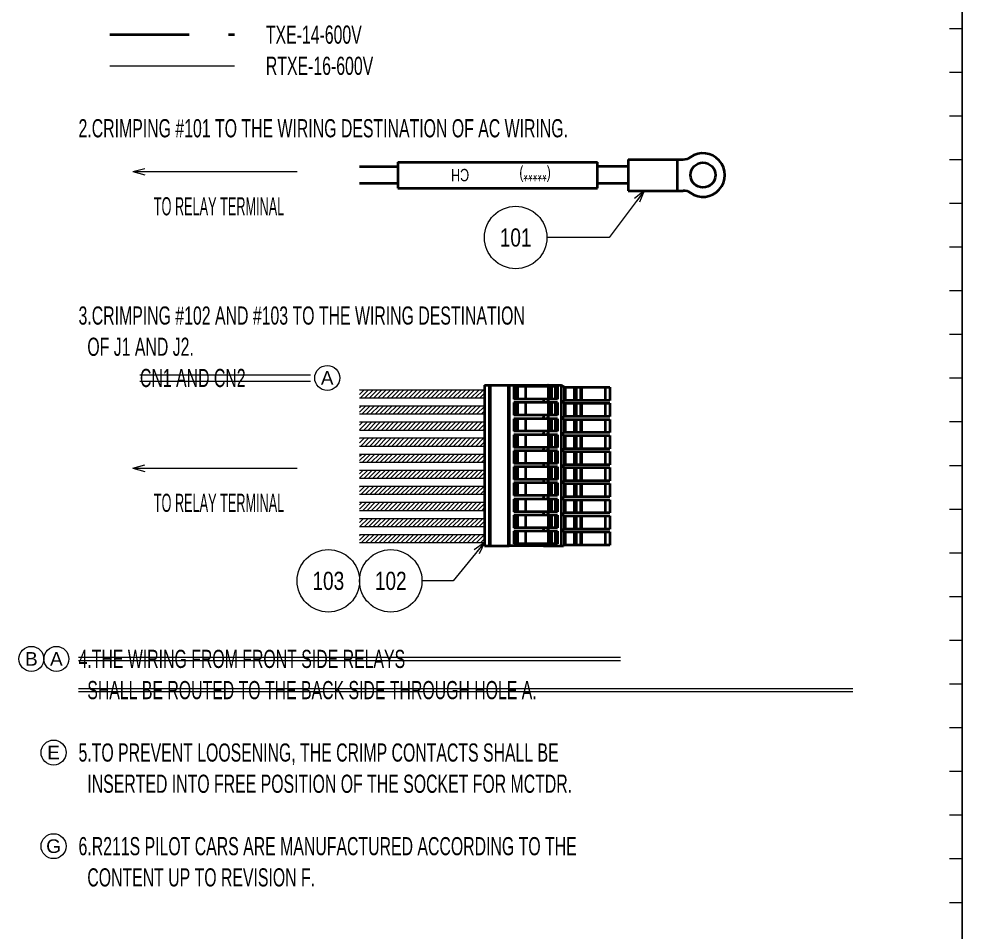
# Model space of a CAD drawing. Header units: millimetres. Extents: x 10 to 821, y 12 to 580.
# Drawn here: x 669.9 to 821, y 286.2 to 432.5 of the extents above; entities that cross this region are included whole.
import ezdxf
from ezdxf.enums import TextEntityAlignment as Align

# ---------------------------------------------------------------- set-up
doc = ezdxf.new("R2010")
doc.units = ezdxf.units.MM
doc.linetypes.add('DASHED', pattern=[19, 12.7, -6.3])
for name, color, linetype in [('GR1_05', 7, 'Continuous'), ('GR1_06', 7, 'Continuous'), ('GR1_15', 7, 'Continuous'), ('GR2_03', 7, 'Continuous'), ('図面枠B6M', 7, 'Continuous')]:
    doc.layers.add(name, color=color, linetype=linetype)
doc.styles.add('HG丸ｺﾞｼｯｸM-PRO', font='')
doc.styles.get('HG丸ｺﾞｼｯｸM-PRO').set_extended_font_data('HG丸ｺﾞｼｯｸM-PRO')
pattern_1 = [(45, (0, 0), (-0.3535534, 0.3535534), [])]

# ---------------------------------------------------------------- blocks, each defined once
blk = doc.blocks.new('BLKF023')
at = {"layer": '図面枠B6M', "color": 2, "linetype": 'Continuous', "lineweight": 25}
blk.add_line((821, 574), (821, 20), dxfattribs=at)
at = {"layer": '図面枠B6M', "color": 4, "linetype": 'Continuous', "lineweight": 13}
for p, q in [((819, 431), (821, 431)), ((819, 424), (821, 424)), ((819, 417), (821, 417)), ((819, 410), (821, 410)), ((819, 403), (821, 403)), ((819, 396), (821, 396)), ((819, 389), (821, 389)), ((819, 382), (821, 382)), ((819, 375), (821, 375)), ((819, 368), (821, 368)), ((819, 361), (821, 361)), ((819, 354), (821, 354)), ((819, 347), (821, 347)), ((819, 340), (821, 340)), ((819, 333), (821, 333)), ((819, 326), (821, 326)), ((819, 319), (821, 319)), ((819, 312), (821, 312)), ((819, 305), (821, 305)), ((819, 298), (821, 298)), ((819, 291), (821, 291))]:
    blk.add_line(p, q, dxfattribs=at)
blk = doc.blocks.new('FXTIP_ARROW_S')
at = {"color": 0, "linetype": 'Continuous', "lineweight": -2}
for q in [(-1, 0), (-0.966, 0.259), (-0.966, -0.259)]:
    blk.add_line((0, 0), q, dxfattribs=at)
blk = doc.blocks.new('BLKF234')
at = {"layer": 'GR2_03', "color": 3, "linetype": 'Continuous', "lineweight": 35}
for p, q in [((744.5, 373.87), (745.25, 373.87)), ((744.5, 373.87), (744.5, 348.13)), ((745.25, 373.87), (745.3, 373.87)), ((745.25, 373.87), (745.25, 348.13)), ((745.3, 373.87), (745.35, 373.87)), ((745.35, 373.87), (745.43, 373.87)), ((745.43, 373.87), (748.3, 373.87)), ((745.43, 373.87), (745.43, 348.13)), ((748.3, 373.87), (748.48, 373.87)), ((748.3, 373.87), (748.3, 348.13)), ((748.48, 373.87), (753.95, 373.87)), ((748.48, 373.87), (748.48, 348.13)), ((749.23, 373.62), (749.23, 371.6)), ((749.37, 373.62), (749.23, 373.62)), ((749.78, 373.62), (749.37, 373.62)), ((749.37, 373.62), (749.37, 371.6)), ((751.09, 373.62), (749.78, 373.62)), ((749.78, 373.62), (749.78, 371.6)), ((751.09, 373.62), (751.09, 371.6)), ((753.95, 373.62), (751.09, 373.62)), ((753.95, 373.87), (754.66, 373.87)), ((753.95, 373.62), (753.95, 373.87)), ((754.66, 373.62), (753.95, 373.62)), ((754.73, 373.87), (754.66, 373.87)), ((754.66, 373.62), (754.66, 373.87)), ((754.66, 373.62), (754.7, 373.62)), ((754.7, 373.62), (754.7, 371.6)), ((754.7, 373.62), (754.73, 373.62)), ((754.73, 373.87), (756.79, 373.87)), ((754.73, 373.62), (754.73, 373.87)), ((754.94, 373.62), (754.73, 373.62)), ((755.23, 373.62), (754.94, 373.62)), ((754.94, 373.62), (754.94, 371.6)), ((755.23, 373.62), (755.23, 371.6)), ((755.84, 373.62), (755.23, 373.62)), ((756.19, 373.62), (755.84, 373.62)), ((755.84, 373.62), (755.84, 371.6)), ((756.19, 373.62), (756.19, 371.6)), ((756.79, 373.87), (756.81, 373.87)), ((756.79, 373.87), (756.79, 348.13)), ((756.81, 373.87), (757.31, 373.52)), ((757.31, 373.52), (757.34, 373.52)), ((757.34, 371.4), (757.34, 373.52)), ((757.34, 373.52), (757.48, 373.52)), ((757.48, 373.52), (758.95, 373.52)), ((757.48, 371.4), (757.48, 373.52)), ((758.95, 373.52), (759.23, 373.52)), ((758.95, 371.4), (758.95, 373.52)), ((759.23, 373.52), (759.95, 373.52)), ((759.23, 371.4), (759.23, 373.52)), ((759.95, 373.52), (760.09, 373.52)), ((759.95, 371.4), (759.95, 373.52)), ((760.09, 371.4), (760.09, 373.52)), ((760.09, 373.52), (763.84, 373.52)), ((763.84, 373.52), (764.59, 373.52)), ((763.84, 373.52), (763.84, 371.4)), ((764.59, 373.52), (764.59, 371.4)), ((749.37, 371.6), (749.23, 371.6)), ((749.78, 371.6), (749.37, 371.6)), ((751.09, 371.6), (749.78, 371.6)), ((753.95, 371.6), (751.09, 371.6)), ((754.66, 371.6), (753.95, 371.6)), ((753.95, 371.6), (753.95, 371.3)), ((754.66, 371.6), (754.7, 371.6)), ((754.66, 371.6), (754.66, 371.3)), ((754.7, 371.6), (754.73, 371.6)), ((754.94, 371.6), (754.73, 371.6)), ((754.73, 371.6), (754.73, 371.3)), ((755.23, 371.6), (754.94, 371.6)), ((755.84, 371.6), (755.23, 371.6)), ((756.19, 371.6), (755.84, 371.6)), ((749.37, 371.05), (749.23, 371.05)), ((749.23, 371.05), (749.23, 369.02)), ((749.78, 371.05), (749.37, 371.05)), ((749.37, 371.05), (749.37, 369.02)), ((751.09, 371.05), (749.78, 371.05)), ((749.78, 371.05), (749.78, 369.02)), ((751.09, 371.05), (751.09, 369.02)), ((753.95, 371.05), (751.09, 371.05)), ((753.95, 371.05), (753.95, 371.3)), ((754.66, 371.05), (753.95, 371.05)), ((754.66, 371.05), (754.66, 371.3)), ((754.66, 371.3), (754.73, 371.3)), ((754.66, 371.05), (754.7, 371.05)), ((754.7, 371.05), (754.73, 371.05)), ((754.7, 371.05), (754.7, 369.02)), ((754.73, 371.05), (754.73, 371.3)), ((754.94, 371.05), (754.73, 371.05)), ((755.23, 371.05), (754.94, 371.05)), ((754.94, 371.05), (754.94, 369.02)), ((755.84, 371.05), (755.23, 371.05)), ((755.23, 371.05), (755.23, 369.02)), ((756.19, 371.05), (755.84, 371.05)), ((755.84, 371.05), (755.84, 369.02)), ((756.19, 371.05), (756.19, 369.02)), ((756.81, 371.3), (757.31, 370.95)), ((756.81, 371.3), (757.17, 371.3)), ((757.31, 371.4), (757.17, 371.3)), ((757.34, 371.4), (757.31, 371.4)), ((757.31, 370.95), (757.34, 370.95)), ((757.48, 371.4), (757.34, 371.4)), ((757.34, 368.82), (757.34, 370.95)), ((757.34, 370.95), (757.48, 370.95)), ((758.95, 371.4), (757.48, 371.4)), ((757.48, 368.82), (757.48, 370.95)), ((757.48, 370.95), (758.95, 370.95)), ((759.23, 371.4), (758.95, 371.4)), ((758.95, 368.82), (758.95, 370.95)), ((758.95, 370.95), (759.23, 370.95)), ((759.95, 371.4), (759.23, 371.4)), ((759.23, 368.82), (759.23, 370.95)), ((759.23, 370.95), (759.95, 370.95)), ((760.09, 371.4), (759.95, 371.4)), ((759.95, 368.82), (759.95, 370.95)), ((759.95, 370.95), (760.09, 370.95)), ((763.84, 371.4), (760.09, 371.4)), ((760.09, 370.95), (763.84, 370.95)), ((760.09, 368.82), (760.09, 370.95)), ((764.59, 371.4), (763.84, 371.4)), ((763.84, 370.95), (764.59, 370.95)), ((763.84, 370.95), (763.84, 368.82)), ((764.59, 370.95), (764.59, 368.82)), ((749.37, 369.02), (749.23, 369.02)), ((749.78, 369.02), (749.37, 369.02)), ((751.09, 369.02), (749.78, 369.02)), ((753.95, 369.02), (751.09, 369.02)), ((753.95, 369.02), (753.95, 368.72)), ((754.66, 369.02), (753.95, 369.02)), ((753.95, 368.47), (753.95, 368.72)), ((754.66, 369.02), (754.7, 369.02)), ((754.66, 369.02), (754.66, 368.72)), ((754.66, 368.72), (754.73, 368.72)), ((754.66, 368.47), (754.66, 368.72)), ((754.7, 369.02), (754.73, 369.02)), ((754.94, 369.02), (754.73, 369.02)), ((754.73, 369.02), (754.73, 368.72)), ((754.73, 368.47), (754.73, 368.72)), ((755.23, 369.02), (754.94, 369.02)), ((755.84, 369.02), (755.23, 369.02)), ((756.19, 369.02), (755.84, 369.02)), ((756.81, 368.72), (757.31, 368.37)), ((756.81, 368.72), (757.17, 368.72)), ((757.31, 368.82), (757.17, 368.72)), ((757.34, 368.82), (757.31, 368.82)), ((757.48, 368.82), (757.34, 368.82)), ((758.95, 368.82), (757.48, 368.82)), ((759.23, 368.82), (758.95, 368.82)), ((759.95, 368.82), (759.23, 368.82)), ((760.09, 368.82), (759.95, 368.82)), ((763.84, 368.82), (760.09, 368.82)), ((764.59, 368.82), (763.84, 368.82)), ((749.37, 368.47), (749.23, 368.47)), ((749.23, 368.47), (749.23, 366.45)), ((749.78, 368.47), (749.37, 368.47)), ((749.37, 368.47), (749.37, 366.45)), ((751.09, 368.47), (749.78, 368.47)), ((749.78, 368.47), (749.78, 366.45)), ((751.09, 368.47), (751.09, 366.45)), ((753.95, 368.47), (751.09, 368.47)), ((754.66, 368.47), (753.95, 368.47)), ((754.66, 368.47), (754.7, 368.47)), ((754.7, 368.47), (754.73, 368.47)), ((754.7, 368.47), (754.7, 366.45)), ((754.94, 368.47), (754.73, 368.47)), ((754.94, 368.47), (754.94, 366.45)), ((755.23, 368.47), (754.94, 368.47)), ((755.23, 368.47), (755.23, 366.45)), ((755.84, 368.47), (755.23, 368.47)), ((755.84, 368.47), (755.84, 366.45)), ((756.19, 368.47), (755.84, 368.47)), ((756.19, 368.47), (756.19, 366.45)), ((757.31, 368.37), (757.34, 368.37)), ((757.34, 366.25), (757.34, 368.37)), ((757.34, 368.37), (757.48, 368.37)), ((757.48, 366.25), (757.48, 368.37)), ((757.48, 368.37), (758.95, 368.37)), ((758.95, 366.25), (758.95, 368.37)), ((758.95, 368.37), (759.23, 368.37)), ((759.23, 366.25), (759.23, 368.37)), ((759.23, 368.37), (759.95, 368.37)), ((759.95, 366.25), (759.95, 368.37)), ((759.95, 368.37), (760.09, 368.37)), ((760.09, 368.37), (763.84, 368.37)), ((760.09, 366.25), (760.09, 368.37)), ((763.84, 368.37), (764.59, 368.37)), ((763.84, 368.37), (763.84, 366.25)), ((764.59, 368.37), (764.59, 366.25)), ((749.37, 366.45), (749.23, 366.45)), ((749.37, 365.9), (749.23, 365.9)), ((749.23, 365.9), (749.23, 363.87)), ((749.78, 366.45), (749.37, 366.45)), ((749.37, 365.9), (749.37, 363.87)), ((749.78, 365.9), (749.37, 365.9)), ((751.09, 366.45), (749.78, 366.45)), ((751.09, 365.9), (749.78, 365.9)), ((749.78, 365.9), (749.78, 363.87)), ((753.95, 366.45), (751.09, 366.45)), ((751.09, 365.9), (751.09, 363.87)), ((753.95, 365.9), (751.09, 365.9)), ((753.95, 366.45), (753.95, 366.15)), ((754.66, 366.45), (753.95, 366.45)), ((753.95, 365.9), (753.95, 366.15)), ((754.66, 365.9), (753.95, 365.9)), ((754.66, 366.45), (754.7, 366.45)), ((754.66, 366.45), (754.66, 366.15)), ((754.66, 365.9), (754.66, 366.15)), ((754.66, 366.15), (754.73, 366.15)), ((754.66, 365.9), (754.7, 365.9)), ((754.7, 366.45), (754.73, 366.45)), ((754.7, 365.9), (754.7, 363.87)), ((754.7, 365.9), (754.73, 365.9)), ((754.94, 366.45), (754.73, 366.45)), ((754.73, 366.45), (754.73, 366.15)), ((754.73, 365.9), (754.73, 366.15)), ((754.94, 365.9), (754.73, 365.9)), ((755.23, 366.45), (754.94, 366.45)), ((754.94, 365.9), (754.94, 363.87)), ((755.23, 365.9), (754.94, 365.9)), ((755.84, 366.45), (755.23, 366.45)), ((755.84, 365.9), (755.23, 365.9)), ((755.23, 365.9), (755.23, 363.87)), ((756.19, 366.45), (755.84, 366.45)), ((755.84, 365.9), (755.84, 363.87)), ((756.19, 365.9), (755.84, 365.9)), ((756.19, 365.9), (756.19, 363.87)), ((756.81, 366.15), (757.31, 365.8)), ((756.81, 366.15), (757.17, 366.15)), ((757.31, 366.25), (757.17, 366.15)), ((757.34, 366.25), (757.31, 366.25)), ((757.31, 365.8), (757.34, 365.8)), ((757.48, 366.25), (757.34, 366.25)), ((757.34, 363.67), (757.34, 365.8)), ((757.34, 365.8), (757.48, 365.8)), ((758.95, 366.25), (757.48, 366.25)), ((757.48, 363.67), (757.48, 365.8)), ((757.48, 365.8), (758.95, 365.8)), ((759.23, 366.25), (758.95, 366.25)), ((758.95, 363.67), (758.95, 365.8)), ((758.95, 365.8), (759.23, 365.8)), ((759.95, 366.25), (759.23, 366.25)), ((759.23, 363.67), (759.23, 365.8)), ((759.23, 365.8), (759.95, 365.8)), ((760.09, 366.25), (759.95, 366.25)), ((759.95, 363.67), (759.95, 365.8)), ((759.95, 365.8), (760.09, 365.8)), ((763.84, 366.25), (760.09, 366.25)), ((760.09, 363.67), (760.09, 365.8)), ((760.09, 365.8), (763.84, 365.8)), ((764.59, 366.25), (763.84, 366.25)), ((763.84, 365.8), (763.84, 363.67)), ((763.84, 365.8), (764.59, 365.8)), ((764.59, 365.8), (764.59, 363.67)), ((749.37, 363.87), (749.23, 363.87)), ((749.23, 363.33), (749.23, 361.3)), ((749.37, 363.33), (749.23, 363.33)), ((749.78, 363.87), (749.37, 363.87)), ((749.37, 363.33), (749.37, 361.3)), ((749.78, 363.33), (749.37, 363.33)), ((751.09, 363.87), (749.78, 363.87)), ((749.78, 363.33), (749.78, 361.3)), ((751.09, 363.33), (749.78, 363.33)), ((753.95, 363.87), (751.09, 363.87)), ((751.09, 363.33), (751.09, 361.3)), ((753.95, 363.33), (751.09, 363.33)), ((753.95, 363.87), (753.95, 363.57)), ((754.66, 363.87), (753.95, 363.87)), ((753.95, 363.33), (753.95, 363.57)), ((754.66, 363.33), (753.95, 363.33)), ((754.66, 363.87), (754.66, 363.57)), ((754.66, 363.87), (754.7, 363.87)), ((754.66, 363.33), (754.66, 363.57)), ((754.66, 363.57), (754.73, 363.57)), ((754.66, 363.33), (754.7, 363.33)), ((754.7, 363.87), (754.73, 363.87)), ((754.7, 363.33), (754.7, 361.3)), ((754.7, 363.33), (754.73, 363.33)), ((754.94, 363.87), (754.73, 363.87)), ((754.73, 363.87), (754.73, 363.57)), ((754.73, 363.33), (754.73, 363.57)), ((754.94, 363.33), (754.73, 363.33)), ((755.23, 363.87), (754.94, 363.87)), ((755.23, 363.33), (754.94, 363.33)), ((754.94, 363.33), (754.94, 361.3)), ((755.84, 363.87), (755.23, 363.87)), ((755.23, 363.33), (755.23, 361.3)), ((755.84, 363.33), (755.23, 363.33)), ((756.19, 363.87), (755.84, 363.87)), ((756.19, 363.33), (755.84, 363.33)), ((755.84, 363.33), (755.84, 361.3)), ((756.19, 363.33), (756.19, 361.3)), ((756.81, 363.57), (757.31, 363.23)), ((756.81, 363.57), (757.17, 363.57)), ((757.31, 363.67), (757.17, 363.57)), ((757.34, 363.67), (757.31, 363.67)), ((757.31, 363.23), (757.34, 363.23)), ((757.48, 363.67), (757.34, 363.67)), ((757.34, 363.23), (757.48, 363.23)), ((757.34, 361.1), (757.34, 363.23)), ((758.95, 363.67), (757.48, 363.67)), ((757.48, 363.23), (758.95, 363.23)), ((757.48, 361.1), (757.48, 363.23)), ((759.23, 363.67), (758.95, 363.67)), ((758.95, 361.1), (758.95, 363.23)), ((758.95, 363.23), (759.23, 363.23)), ((759.95, 363.67), (759.23, 363.67)), ((759.23, 363.23), (759.95, 363.23)), ((759.23, 361.1), (759.23, 363.23)), ((760.09, 363.67), (759.95, 363.67)), ((759.95, 363.23), (760.09, 363.23)), ((759.95, 361.1), (759.95, 363.23)), ((763.84, 363.67), (760.09, 363.67)), ((760.09, 363.23), (763.84, 363.23)), ((760.09, 361.1), (760.09, 363.23)), ((764.59, 363.67), (763.84, 363.67)), ((763.84, 363.23), (763.84, 361.1)), ((763.84, 363.23), (764.59, 363.23)), ((764.59, 363.23), (764.59, 361.1)), ((749.37, 361.3), (749.23, 361.3)), ((749.78, 361.3), (749.37, 361.3)), ((751.09, 361.3), (749.78, 361.3)), ((753.95, 361.3), (751.09, 361.3)), ((754.66, 361.3), (753.95, 361.3)), ((753.95, 361.3), (753.95, 361)), ((754.66, 361.3), (754.66, 361)), ((754.66, 361.3), (754.7, 361.3)), ((754.7, 361.3), (754.73, 361.3)), ((754.94, 361.3), (754.73, 361.3)), ((754.73, 361.3), (754.73, 361)), ((755.23, 361.3), (754.94, 361.3)), ((755.84, 361.3), (755.23, 361.3)), ((756.19, 361.3), (755.84, 361.3)), ((757.31, 361.1), (757.17, 361)), ((757.34, 361.1), (757.31, 361.1)), ((757.48, 361.1), (757.34, 361.1)), ((758.95, 361.1), (757.48, 361.1)), ((759.23, 361.1), (758.95, 361.1)), ((759.95, 361.1), (759.23, 361.1)), ((760.09, 361.1), (759.95, 361.1)), ((763.84, 361.1), (760.09, 361.1)), ((764.59, 361.1), (763.84, 361.1)), ((749.23, 360.75), (749.23, 358.73)), ((749.37, 360.75), (749.23, 360.75)), ((749.37, 360.75), (749.37, 358.73)), ((749.78, 360.75), (749.37, 360.75)), ((749.78, 360.75), (749.78, 358.73)), ((751.09, 360.75), (749.78, 360.75)), ((751.09, 360.75), (751.09, 358.73)), ((753.95, 360.75), (751.09, 360.75)), ((753.95, 360.75), (753.95, 361)), ((754.66, 360.75), (753.95, 360.75)), ((754.66, 360.75), (754.66, 361)), ((754.66, 361), (754.73, 361)), ((754.66, 360.75), (754.7, 360.75)), ((754.7, 360.75), (754.7, 358.73)), ((754.7, 360.75), (754.73, 360.75)), ((754.73, 360.75), (754.73, 361)), ((754.94, 360.75), (754.73, 360.75)), ((754.94, 360.75), (754.94, 358.73)), ((755.23, 360.75), (754.94, 360.75)), ((755.23, 360.75), (755.23, 358.73)), ((755.84, 360.75), (755.23, 360.75)), ((756.19, 360.75), (755.84, 360.75)), ((755.84, 360.75), (755.84, 358.73)), ((756.19, 360.75), (756.19, 358.73)), ((756.81, 361), (757.31, 360.65)), ((756.81, 361), (757.17, 361)), ((757.31, 360.65), (757.34, 360.65)), ((757.34, 360.65), (757.48, 360.65)), ((757.34, 358.53), (757.34, 360.65)), ((757.48, 360.65), (758.95, 360.65)), ((757.48, 358.53), (757.48, 360.65)), ((758.95, 360.65), (759.23, 360.65)), ((758.95, 358.53), (758.95, 360.65)), ((759.23, 360.65), (759.95, 360.65)), ((759.23, 358.53), (759.23, 360.65)), ((759.95, 358.53), (759.95, 360.65)), ((759.95, 360.65), (760.09, 360.65)), ((760.09, 360.65), (763.84, 360.65)), ((760.09, 358.53), (760.09, 360.65)), ((763.84, 360.65), (764.59, 360.65)), ((763.84, 360.65), (763.84, 358.53)), ((764.59, 360.65), (764.59, 358.53)), ((749.37, 358.73), (749.23, 358.73)), ((749.23, 358.18), (749.23, 356.15)), ((749.37, 358.18), (749.23, 358.18)), ((749.78, 358.73), (749.37, 358.73)), ((749.37, 358.18), (749.37, 356.15)), ((749.78, 358.18), (749.37, 358.18)), ((751.09, 358.73), (749.78, 358.73)), ((749.78, 358.18), (749.78, 356.15)), ((751.09, 358.18), (749.78, 358.18)), ((753.95, 358.73), (751.09, 358.73)), ((751.09, 358.18), (751.09, 356.15)), ((753.95, 358.18), (751.09, 358.18)), ((754.66, 358.73), (753.95, 358.73)), ((753.95, 358.73), (753.95, 358.43)), ((753.95, 358.18), (753.95, 358.43)), ((754.66, 358.18), (753.95, 358.18)), ((754.66, 358.73), (754.7, 358.73)), ((754.66, 358.73), (754.66, 358.43)), ((754.66, 358.18), (754.66, 358.43)), ((754.66, 358.43), (754.73, 358.43)), ((754.66, 358.18), (754.7, 358.18)), ((754.7, 358.73), (754.73, 358.73)), ((754.7, 358.18), (754.7, 356.15)), ((754.7, 358.18), (754.73, 358.18)), ((754.94, 358.73), (754.73, 358.73)), ((754.73, 358.73), (754.73, 358.43)), ((754.73, 358.18), (754.73, 358.43)), ((754.94, 358.18), (754.73, 358.18)), ((755.23, 358.73), (754.94, 358.73)), ((754.94, 358.18), (754.94, 356.15)), ((755.23, 358.18), (754.94, 358.18)), ((755.84, 358.73), (755.23, 358.73)), ((755.84, 358.18), (755.23, 358.18)), ((755.23, 358.18), (755.23, 356.15)), ((756.19, 358.73), (755.84, 358.73)), ((755.84, 358.18), (755.84, 356.15)), ((756.19, 358.18), (755.84, 358.18)), ((756.19, 358.18), (756.19, 356.15)), ((756.81, 358.43), (757.31, 358.08)), ((756.81, 358.43), (757.17, 358.43)), ((757.31, 358.53), (757.17, 358.43)), ((757.34, 358.53), (757.31, 358.53)), ((757.31, 358.08), (757.34, 358.08)), ((757.48, 358.53), (757.34, 358.53)), ((757.34, 355.95), (757.34, 358.08)), ((757.34, 358.08), (757.48, 358.08)), ((758.95, 358.53), (757.48, 358.53)), ((757.48, 358.08), (758.95, 358.08)), ((757.48, 355.95), (757.48, 358.08)), ((759.23, 358.53), (758.95, 358.53)), ((758.95, 355.95), (758.95, 358.08)), ((758.95, 358.08), (759.23, 358.08)), ((759.95, 358.53), (759.23, 358.53)), ((759.23, 358.08), (759.95, 358.08)), ((759.23, 355.95), (759.23, 358.08)), ((760.09, 358.53), (759.95, 358.53)), ((759.95, 358.08), (760.09, 358.08)), ((759.95, 355.95), (759.95, 358.08)), ((763.84, 358.53), (760.09, 358.53)), ((760.09, 358.08), (763.84, 358.08)), ((760.09, 355.95), (760.09, 358.08)), ((764.59, 358.53), (763.84, 358.53)), ((763.84, 358.08), (764.59, 358.08)), ((763.84, 358.08), (763.84, 355.95)), ((764.59, 358.08), (764.59, 355.95)), ((749.37, 356.15), (749.23, 356.15)), ((749.37, 355.6), (749.23, 355.6)), ((749.23, 355.6), (749.23, 353.58)), ((749.78, 356.15), (749.37, 356.15)), ((749.78, 355.6), (749.37, 355.6)), ((749.37, 355.6), (749.37, 353.58)), ((751.09, 356.15), (749.78, 356.15)), ((751.09, 355.6), (749.78, 355.6)), ((749.78, 355.6), (749.78, 353.58)), ((753.95, 356.15), (751.09, 356.15)), ((753.95, 355.6), (751.09, 355.6)), ((751.09, 355.6), (751.09, 353.58)), ((754.66, 356.15), (753.95, 356.15)), ((753.95, 356.15), (753.95, 355.85)), ((753.95, 355.6), (753.95, 355.85)), ((754.66, 355.6), (753.95, 355.6)), ((754.66, 356.15), (754.7, 356.15)), ((754.66, 356.15), (754.66, 355.85)), ((754.66, 355.85), (754.73, 355.85)), ((754.66, 355.6), (754.66, 355.85)), ((754.66, 355.6), (754.7, 355.6)), ((754.7, 356.15), (754.73, 356.15)), ((754.7, 355.6), (754.7, 353.58)), ((754.7, 355.6), (754.73, 355.6)), ((754.94, 356.15), (754.73, 356.15)), ((754.73, 356.15), (754.73, 355.85)), ((754.73, 355.6), (754.73, 355.85)), ((754.94, 355.6), (754.73, 355.6)), ((755.23, 356.15), (754.94, 356.15)), ((755.23, 355.6), (754.94, 355.6)), ((754.94, 355.6), (754.94, 353.58)), ((755.84, 356.15), (755.23, 356.15)), ((755.84, 355.6), (755.23, 355.6)), ((755.23, 355.6), (755.23, 353.58)), ((756.19, 356.15), (755.84, 356.15)), ((756.19, 355.6), (755.84, 355.6)), ((755.84, 355.6), (755.84, 353.58)), ((756.19, 355.6), (756.19, 353.58)), ((756.81, 355.85), (757.31, 355.5)), ((756.81, 355.85), (757.17, 355.85)), ((757.31, 355.95), (757.17, 355.85)), ((757.34, 355.95), (757.31, 355.95)), ((757.31, 355.5), (757.34, 355.5)), ((757.48, 355.95), (757.34, 355.95)), ((757.34, 353.38), (757.34, 355.5)), ((757.34, 355.5), (757.48, 355.5)), ((758.95, 355.95), (757.48, 355.95)), ((757.48, 353.38), (757.48, 355.5)), ((757.48, 355.5), (758.95, 355.5)), ((759.23, 355.95), (758.95, 355.95)), ((758.95, 353.38), (758.95, 355.5)), ((758.95, 355.5), (759.23, 355.5)), ((759.95, 355.95), (759.23, 355.95)), ((759.23, 353.38), (759.23, 355.5)), ((759.23, 355.5), (759.95, 355.5)), ((760.09, 355.95), (759.95, 355.95)), ((759.95, 355.5), (760.09, 355.5)), ((759.95, 353.38), (759.95, 355.5)), ((763.84, 355.95), (760.09, 355.95)), ((760.09, 355.5), (763.84, 355.5)), ((760.09, 353.38), (760.09, 355.5)), ((764.59, 355.95), (763.84, 355.95)), ((763.84, 355.5), (764.59, 355.5)), ((763.84, 355.5), (763.84, 353.38)), ((764.59, 355.5), (764.59, 353.38)), ((749.37, 353.58), (749.23, 353.58)), ((749.78, 353.58), (749.37, 353.58)), ((751.09, 353.58), (749.78, 353.58)), ((753.95, 353.58), (751.09, 353.58)), ((753.95, 353.58), (753.95, 353.28)), ((754.66, 353.58), (753.95, 353.58)), ((754.66, 353.58), (754.66, 353.28)), ((754.66, 353.58), (754.7, 353.58)), ((754.7, 353.58), (754.73, 353.58)), ((754.94, 353.58), (754.73, 353.58)), ((754.73, 353.58), (754.73, 353.28)), ((755.23, 353.58), (754.94, 353.58)), ((755.84, 353.58), (755.23, 353.58)), ((756.19, 353.58), (755.84, 353.58)), ((749.37, 353.03), (749.23, 353.03)), ((749.23, 353.03), (749.23, 351)), ((749.37, 353.03), (749.37, 351)), ((749.78, 353.03), (749.37, 353.03)), ((749.78, 353.03), (749.78, 351)), ((751.09, 353.03), (749.78, 353.03)), ((753.95, 353.03), (751.09, 353.03)), ((751.09, 353.03), (751.09, 351)), ((753.95, 353.03), (753.95, 353.28)), ((754.66, 353.03), (753.95, 353.03)), ((754.66, 353.28), (754.73, 353.28)), ((754.66, 353.03), (754.66, 353.28)), ((754.66, 353.03), (754.7, 353.03)), ((754.7, 353.03), (754.7, 351)), ((754.7, 353.03), (754.73, 353.03)), ((754.73, 353.03), (754.73, 353.28)), ((754.94, 353.03), (754.73, 353.03)), ((755.23, 353.03), (754.94, 353.03)), ((754.94, 353.03), (754.94, 351)), ((755.23, 353.03), (755.23, 351)), ((755.84, 353.03), (755.23, 353.03)), ((756.19, 353.03), (755.84, 353.03)), ((755.84, 353.03), (755.84, 351)), ((756.19, 353.03), (756.19, 351)), ((756.81, 353.28), (757.17, 353.28)), ((756.81, 353.28), (757.31, 352.93)), ((757.31, 353.38), (757.17, 353.28)), ((757.34, 353.38), (757.31, 353.38)), ((757.31, 352.93), (757.34, 352.93)), ((757.48, 353.38), (757.34, 353.38)), ((757.34, 350.8), (757.34, 352.93)), ((757.34, 352.93), (757.48, 352.93)), ((758.95, 353.38), (757.48, 353.38)), ((757.48, 350.8), (757.48, 352.93)), ((757.48, 352.93), (758.95, 352.93)), ((759.23, 353.38), (758.95, 353.38)), ((758.95, 352.93), (759.23, 352.93)), ((758.95, 350.8), (758.95, 352.93)), ((759.95, 353.38), (759.23, 353.38)), ((759.23, 350.8), (759.23, 352.93)), ((759.23, 352.93), (759.95, 352.93)), ((760.09, 353.38), (759.95, 353.38)), ((759.95, 352.93), (760.09, 352.93)), ((759.95, 350.8), (759.95, 352.93)), ((763.84, 353.38), (760.09, 353.38)), ((760.09, 352.93), (763.84, 352.93)), ((760.09, 350.8), (760.09, 352.93)), ((764.59, 353.38), (763.84, 353.38)), ((763.84, 352.93), (763.84, 350.8)), ((763.84, 352.93), (764.59, 352.93)), ((764.59, 352.93), (764.59, 350.8)), ((749.37, 351), (749.23, 351)), ((749.37, 350.45), (749.23, 350.45)), ((749.23, 350.45), (749.23, 348.43)), ((749.78, 351), (749.37, 351)), ((749.78, 350.45), (749.37, 350.45)), ((749.37, 350.45), (749.37, 348.43)), ((751.09, 351), (749.78, 351)), ((751.09, 350.45), (749.78, 350.45)), ((749.78, 350.45), (749.78, 348.43)), ((753.95, 351), (751.09, 351)), ((753.95, 350.45), (751.09, 350.45)), ((751.09, 350.45), (751.09, 348.43)), ((753.95, 351), (753.95, 350.7)), ((754.66, 351), (753.95, 351)), ((753.95, 350.45), (753.95, 350.7)), ((754.66, 350.45), (753.95, 350.45)), ((754.66, 351), (754.7, 351)), ((754.66, 351), (754.66, 350.7)), ((754.66, 350.45), (754.66, 350.7)), ((754.66, 350.7), (754.73, 350.7)), ((754.66, 350.45), (754.7, 350.45)), ((754.7, 351), (754.73, 351)), ((754.7, 350.45), (754.7, 348.43)), ((754.7, 350.45), (754.73, 350.45)), ((754.94, 351), (754.73, 351)), ((754.73, 351), (754.73, 350.7)), ((754.73, 350.45), (754.73, 350.7)), ((754.94, 350.45), (754.73, 350.45)), ((755.23, 351), (754.94, 351)), ((755.23, 350.45), (754.94, 350.45)), ((754.94, 350.45), (754.94, 348.43)), ((755.84, 351), (755.23, 351)), ((755.84, 350.45), (755.23, 350.45)), ((755.23, 350.45), (755.23, 348.43)), ((756.19, 351), (755.84, 351)), ((756.19, 350.45), (755.84, 350.45)), ((755.84, 350.45), (755.84, 348.43)), ((756.19, 350.45), (756.19, 348.43)), ((756.81, 350.7), (757.17, 350.7)), ((756.81, 350.7), (757.31, 350.35)), ((757.31, 350.8), (757.17, 350.7)), ((757.34, 350.8), (757.31, 350.8)), ((757.48, 350.8), (757.34, 350.8)), ((758.95, 350.8), (757.48, 350.8)), ((759.23, 350.8), (758.95, 350.8)), ((759.95, 350.8), (759.23, 350.8)), ((760.09, 350.8), (759.95, 350.8)), ((763.84, 350.8), (760.09, 350.8)), ((764.59, 350.8), (763.84, 350.8)), ((757.31, 350.35), (757.34, 350.35)), ((757.34, 350.35), (757.48, 350.35)), ((757.34, 348.23), (757.34, 350.35)), ((757.48, 350.35), (758.95, 350.35)), ((757.48, 348.23), (757.48, 350.35)), ((758.95, 350.35), (759.23, 350.35)), ((758.95, 348.23), (758.95, 350.35)), ((759.23, 350.35), (759.95, 350.35)), ((759.23, 348.23), (759.23, 350.35)), ((759.95, 350.35), (760.09, 350.35)), ((759.95, 348.23), (759.95, 350.35)), ((760.09, 350.35), (763.84, 350.35)), ((760.09, 348.23), (760.09, 350.35)), ((763.84, 350.35), (764.59, 350.35)), ((763.84, 350.35), (763.84, 348.23)), ((764.59, 350.35), (764.59, 348.23)), ((744.5, 348.13), (745.25, 348.13)), ((745.25, 348.13), (745.43, 348.13)), ((745.43, 348.13), (748.3, 348.13)), ((748.3, 348.13), (748.48, 348.13)), ((753.95, 348.13), (748.48, 348.13)), ((749.37, 348.43), (749.23, 348.43)), ((749.78, 348.43), (749.37, 348.43)), ((751.09, 348.43), (749.78, 348.43)), ((753.95, 348.43), (751.09, 348.43)), ((753.95, 348.43), (753.95, 348.13)), ((754.66, 348.43), (753.95, 348.43)), ((753.95, 348.13), (754.66, 348.13)), ((754.66, 348.43), (754.66, 348.13)), ((754.66, 348.43), (754.7, 348.43)), ((754.73, 348.13), (754.66, 348.13)), ((754.7, 348.43), (754.73, 348.43)), ((754.94, 348.43), (754.73, 348.43)), ((754.73, 348.43), (754.73, 348.13)), ((754.73, 348.13), (756.79, 348.13)), ((755.23, 348.43), (754.94, 348.43)), ((755.84, 348.43), (755.23, 348.43)), ((756.19, 348.43), (755.84, 348.43)), ((756.79, 348.13), (757.17, 348.13)), ((757.31, 348.23), (757.17, 348.13)), ((757.34, 348.23), (757.31, 348.23)), ((757.48, 348.23), (757.34, 348.23)), ((758.95, 348.23), (757.48, 348.23)), ((759.23, 348.23), (758.95, 348.23)), ((759.95, 348.23), (759.23, 348.23)), ((760.09, 348.23), (759.95, 348.23)), ((763.84, 348.23), (760.09, 348.23)), ((764.59, 348.23), (763.84, 348.23))]:
    blk.add_line(p, q, dxfattribs=at)
blk = doc.blocks.new('BLKF235')
at = {"layer": 'GR2_03', "linetype": 'Continuous', "lineweight": 13}
h = blk.add_hatch(dxfattribs=at)
h.set_pattern_fill('_USER', color=4, scale=0.5, angle=45, style=0, pattern_type=0)
h.set_pattern_definition(pattern_1)
h.paths.add_polyline_path([(744.5, 373.11), (724.5, 373.11), (724.5, 371.81), (744.5, 371.81)], flags=0)
at = {"layer": 'GR2_03', "color": 4, "linetype": 'Continuous', "lineweight": 13}
for p, q in [((724.5, 373.11), (744.5, 373.11)), ((724.5, 371.81), (744.5, 371.81))]:
    blk.add_line(p, q, dxfattribs=at)
blk = doc.blocks.new('BLKF236')
at = {"layer": 'GR2_03', "linetype": 'Continuous', "lineweight": 13}
h = blk.add_hatch(dxfattribs=at)
h.set_pattern_fill('_USER', color=4, scale=0.5, angle=45, style=0, pattern_type=0)
h.set_pattern_definition(pattern_1)
h.paths.add_polyline_path([(744.5, 370.54), (724.5, 370.54), (724.5, 369.24), (744.5, 369.24)], flags=0)
at = {"layer": 'GR2_03', "color": 4, "linetype": 'Continuous', "lineweight": 13}
for p, q in [((724.5, 370.54), (744.5, 370.54)), ((724.5, 369.24), (744.5, 369.24))]:
    blk.add_line(p, q, dxfattribs=at)
blk = doc.blocks.new('BLKF237')
at = {"layer": 'GR2_03', "linetype": 'Continuous', "lineweight": 13}
h = blk.add_hatch(dxfattribs=at)
h.set_pattern_fill('_USER', color=4, scale=0.5, angle=45, style=0, pattern_type=0)
h.set_pattern_definition(pattern_1)
h.paths.add_polyline_path([(744.5, 367.96), (724.5, 367.96), (724.5, 366.66), (744.5, 366.66)], flags=0)
at = {"layer": 'GR2_03', "color": 4, "linetype": 'Continuous', "lineweight": 13}
for p, q in [((724.5, 367.96), (744.5, 367.96)), ((724.5, 366.66), (744.5, 366.66))]:
    blk.add_line(p, q, dxfattribs=at)
blk = doc.blocks.new('BLKF238')
at = {"layer": 'GR2_03', "linetype": 'Continuous', "lineweight": 13}
h = blk.add_hatch(dxfattribs=at)
h.set_pattern_fill('_USER', color=4, scale=0.5, angle=45, style=0, pattern_type=0)
h.set_pattern_definition(pattern_1)
h.paths.add_polyline_path([(744.5, 365.39), (724.5, 365.39), (724.5, 364.09), (744.5, 364.09)], flags=0)
at = {"layer": 'GR2_03', "color": 4, "linetype": 'Continuous', "lineweight": 13}
for p, q in [((724.5, 365.39), (744.5, 365.39)), ((724.5, 364.09), (744.5, 364.09))]:
    blk.add_line(p, q, dxfattribs=at)
blk = doc.blocks.new('BLKF239')
at = {"layer": 'GR2_03', "linetype": 'Continuous', "lineweight": 13}
h = blk.add_hatch(dxfattribs=at)
h.set_pattern_fill('_USER', color=4, scale=0.5, angle=45, style=0, pattern_type=0)
h.set_pattern_definition(pattern_1)
h.paths.add_polyline_path([(744.5, 362.8125), (724.5, 362.8125), (724.5, 361.5125), (744.5, 361.5125)], flags=0)
at = {"layer": 'GR2_03', "color": 4, "linetype": 'Continuous', "lineweight": 13}
for p, q in [((724.5, 362.8125), (744.5, 362.8125)), ((724.5, 361.5125), (744.5, 361.5125))]:
    blk.add_line(p, q, dxfattribs=at)
blk = doc.blocks.new('BLKF240')
at = {"layer": 'GR2_03', "linetype": 'Continuous', "lineweight": 13}
h = blk.add_hatch(dxfattribs=at)
h.set_pattern_fill('_USER', color=4, scale=0.5, angle=45, style=0, pattern_type=0)
h.set_pattern_definition(pattern_1)
h.paths.add_polyline_path([(744.5, 360.24), (724.5, 360.24), (724.5, 358.94), (744.5, 358.94)], flags=0)
at = {"layer": 'GR2_03', "color": 4, "linetype": 'Continuous', "lineweight": 13}
for p, q in [((724.5, 360.24), (744.5, 360.24)), ((724.5, 358.94), (744.5, 358.94))]:
    blk.add_line(p, q, dxfattribs=at)
blk = doc.blocks.new('BLKF241')
at = {"layer": 'GR2_03', "linetype": 'Continuous', "lineweight": 13}
h = blk.add_hatch(dxfattribs=at)
h.set_pattern_fill('_USER', color=4, scale=0.5, angle=45, style=0, pattern_type=0)
h.set_pattern_definition(pattern_1)
h.paths.add_polyline_path([(744.5, 357.66), (724.5, 357.66), (724.5, 356.36), (744.5, 356.36)], flags=0)
at = {"layer": 'GR2_03', "color": 4, "linetype": 'Continuous', "lineweight": 13}
for p, q in [((724.5, 357.66), (744.5, 357.66)), ((724.5, 356.36), (744.5, 356.36))]:
    blk.add_line(p, q, dxfattribs=at)
blk = doc.blocks.new('BLKF242')
at = {"layer": 'GR2_03', "linetype": 'Continuous', "lineweight": 13}
h = blk.add_hatch(dxfattribs=at)
h.set_pattern_fill('_USER', color=4, scale=0.5, angle=45, style=0, pattern_type=0)
h.set_pattern_definition(pattern_1)
h.paths.add_polyline_path([(744.5, 355.09), (724.5, 355.09), (724.5, 353.79), (744.5, 353.79)], flags=0)
at = {"layer": 'GR2_03', "color": 4, "linetype": 'Continuous', "lineweight": 13}
for p, q in [((724.5, 355.09), (744.5, 355.09)), ((724.5, 353.79), (744.5, 353.79))]:
    blk.add_line(p, q, dxfattribs=at)
blk = doc.blocks.new('BLKF243')
at = {"layer": 'GR2_03', "linetype": 'Continuous', "lineweight": 13}
h = blk.add_hatch(dxfattribs=at)
h.set_pattern_fill('_USER', color=4, scale=0.5, angle=45, style=0, pattern_type=0)
h.set_pattern_definition(pattern_1)
h.paths.add_polyline_path([(744.5, 352.51), (724.5, 352.51), (724.5, 351.21), (744.5, 351.21)], flags=0)
at = {"layer": 'GR2_03', "color": 4, "linetype": 'Continuous', "lineweight": 13}
for p, q in [((724.5, 352.51), (744.5, 352.51)), ((724.5, 351.21), (744.5, 351.21))]:
    blk.add_line(p, q, dxfattribs=at)
blk = doc.blocks.new('BLKF244')
at = {"layer": 'GR2_03', "linetype": 'Continuous', "lineweight": 13}
h = blk.add_hatch(dxfattribs=at)
h.set_pattern_fill('_USER', color=4, scale=0.5, angle=45, style=0, pattern_type=0)
h.set_pattern_definition(pattern_1)
h.paths.add_polyline_path([(744.5, 349.94), (724.5, 349.94), (724.5, 348.64), (744.5, 348.64)], flags=0)
at = {"layer": 'GR2_03', "color": 4, "linetype": 'Continuous', "lineweight": 13}
for p, q in [((724.5, 349.94), (744.5, 349.94)), ((724.5, 348.64), (744.5, 348.64))]:
    blk.add_line(p, q, dxfattribs=at)
blk = doc.blocks.new('BLKF246')
at = {"layer": 'GR1_06', "color": 4, "linetype": 'Continuous', "lineweight": 13}
blk.add_circle((675.95, 330), 2, dxfattribs=at)
at = {"layer": 'GR1_06', "color": 4, "linetype": 'Continuous', "lineweight": 13, "style": 'HG丸ｺﾞｼｯｸM-PRO', "width": 1.042301}
blk.add_text('A', height=2.18, dxfattribs=at).set_placement((675.95, 330), align=Align.MIDDLE_CENTER)
blk = doc.blocks.new('BLKF248')
at = {"layer": 'GR1_06', "color": 4, "linetype": 'Continuous', "lineweight": 13}
blk.add_circle((719.32, 375), 2, dxfattribs=at)
at = {"layer": 'GR1_06', "color": 4, "linetype": 'Continuous', "lineweight": 13, "style": 'HG丸ｺﾞｼｯｸM-PRO', "width": 1.042301}
blk.add_text('A', height=2.18, dxfattribs=at).set_placement((719.32, 375), align=Align.MIDDLE_CENTER)
blk = doc.blocks.new('BLKF249')
at = {"layer": 'GR1_06', "color": 4, "linetype": 'Continuous', "lineweight": 13}
blk.add_circle((671.95, 330), 2, dxfattribs=at)
at = {"layer": 'GR1_06', "color": 4, "linetype": 'Continuous', "lineweight": 13, "style": 'HG丸ｺﾞｼｯｸM-PRO', "width": 1.04272}
blk.add_text('B', height=2.18, dxfattribs=at).set_placement((671.95, 330), align=Align.MIDDLE_CENTER)
blk = doc.blocks.new('BLKF262')
at = {"layer": 'GR1_06', "color": 4, "linetype": 'Continuous', "lineweight": 13}
blk.add_circle((675.5, 315), 2, dxfattribs=at)
at = {"layer": 'GR1_06', "color": 4, "linetype": 'Continuous', "lineweight": 13, "style": 'HG丸ｺﾞｼｯｸM-PRO', "width": 1.04259}
blk.add_text('E', height=2.18, dxfattribs=at).set_placement((675.5, 315), align=Align.MIDDLE_CENTER)
blk = doc.blocks.new('BLKF319')
at = {"layer": 'GR1_05', "color": 4, "linetype": 'Continuous', "lineweight": 13}
blk.add_circle((675.5, 300), 2, dxfattribs=at)
at = {"layer": 'GR1_05', "color": 4, "linetype": 'Continuous', "lineweight": 13, "style": 'HG丸ｺﾞｼｯｸM-PRO', "width": 1.042883}
blk.add_text('G', height=2.18, dxfattribs=at).set_placement((675.5, 300), align=Align.MIDDLE_CENTER)

msp = doc.modelspace()

# ---------------------------------------------------------------- linework, layer by layer
at = {"layer": 'GR1_06', "color": 4, "linetype": 'Continuous', "lineweight": 13}
for p, q in [((689.34, 375.5), (716.63, 375.5)), ((689.34, 374.5), (716.63, 374.5)), ((679.5, 330.25), (766.3, 330.25)), ((679.5, 329.75), (766.3, 329.75)), ((679.5, 325.25), (803.5, 325.25)), ((679.5, 324.75), (803.5, 324.75))]:
    msp.add_line(p, q, dxfattribs=at)
at = {"layer": 'GR1_15', "color": 4, "linetype": 'Continuous', "lineweight": 13}
for p, q in [((770.08, 405), (764.5, 397.5)), ((764.5, 397.5), (754.5, 397.5)), ((744.5, 348.64), (739.5, 342.5)), ((739.5, 342.5), (734.5, 342.5))]:
    msp.add_line(p, q, dxfattribs=at)
for centre in [(749.5, 397.5), (719.5, 342.5), (729.5, 342.5)]:
    msp.add_circle(centre, 5, dxfattribs=at)
at = {"layer": 'GR2_03', "color": 3, "linetype": 'DASHED', "lineweight": 35}
msp.add_line((684.5, 430), (704.5, 430), dxfattribs=at)
at = {"layer": 'GR2_03', "color": 4, "linetype": 'Continuous', "lineweight": 13}
for p, q in [((684.5, 425), (704.5, 425)), ((688.2, 408.06), (714.5, 408.06)), ((688.2, 360.56), (714.5, 360.56))]:
    msp.add_line(p, q, dxfattribs=at)
at = {"layer": 'GR2_03', "color": 3, "linetype": 'Continuous', "lineweight": 35}
for p, q in [((730.61, 409.58), (762.61, 409.58)), ((730.61, 409.58), (730.61, 405.42)), ((762.61, 405.42), (762.61, 409.58)), ((767.5, 410), (767.5, 405)), ((767.5, 410), (776.34, 410)), ((775.34, 410), (775.34, 405)), ((724.5, 408.87), (730.61, 408.87)), ((767.5, 408.87), (762.61, 408.87)), ((730.61, 406.13), (724.5, 406.13)), ((730.61, 405.42), (762.61, 405.42)), ((767.5, 406.13), (762.61, 406.13)), ((767.5, 405), (776.34, 405))]:
    msp.add_line(p, q, dxfattribs=at)
msp.add_circle((779.5, 407.5), 2, dxfattribs=at)
for centre, radius, start, end in [((779.5, 407.5), 3.5, 234.9032, 125.0968), ((776.34, 412), 2, 270, 305.0968), ((776.34, 403), 2, 54.9032, 90)]:
    msp.add_arc(centre, radius, start, end, dxfattribs=at)

# ---------------------------------------------------------------- block references
at = {"layer": 'GR1_05', "color": 4, "linetype": 'Continuous', "lineweight": 13}
msp.add_blockref('BLKF319', (0, 0), dxfattribs=at)
at = {"layer": 'GR1_06', "color": 4, "linetype": 'Continuous', "lineweight": 13}
for name in ['BLKF248', 'BLKF249', 'BLKF246', 'BLKF262']:
    msp.add_blockref(name, (0, 0), dxfattribs=at)
at = {"layer": 'GR1_15', "color": 4, "linetype": 'Continuous', "lineweight": 13, "xscale": 2, "yscale": 2}
for p, rotation in [((770.08, 405), 53.33713227340927), ((744.5, 348.64), 50.83153733292919)]:
    msp.add_blockref('FXTIP_ARROW_S', p, dxfattribs=dict(at, rotation=rotation))
at = {"layer": 'GR2_03', "color": 4, "linetype": 'Continuous', "lineweight": 13, "xscale": 2, "yscale": 2, "rotation": 180}
for p in [(688.2, 408.06), (688.2, 360.56)]:
    msp.add_blockref('FXTIP_ARROW_S', p, dxfattribs=at)
at = {"layer": 'GR2_03', "color": 4, "linetype": 'Continuous', "lineweight": 13}
for name in ['BLKF235', 'BLKF236', 'BLKF237', 'BLKF238', 'BLKF239', 'BLKF240', 'BLKF241', 'BLKF242', 'BLKF243', 'BLKF244']:
    msp.add_blockref(name, (0, 0), dxfattribs=at)
at = {"layer": 'GR2_03', "color": 3, "linetype": 'Continuous', "lineweight": 35}
msp.add_blockref('BLKF234', (0, 0), dxfattribs=at)
at = {"layer": '図面枠B6M', "color": 4, "linetype": 'Continuous', "lineweight": 13}
msp.add_blockref('BLKF023', (0, 0), dxfattribs=at)

# ---------------------------------------------------------------- texts
at = {"layer": 'GR1_06', "color": 3, "linetype": 'Continuous', "lineweight": 35, "style": 'HG丸ｺﾞｼｯｸM-PRO'}
for s, width, p in [('CN1 AND CN2', 0.651995, (689.34, 375)), ('4.THE WIRING FROM FRONT SIDE RELAYS', 0.652303, (679.5, 330)), ('  SHALL BE ROUTED TO THE BACK SIDE THROUGH HOLE A.', 0.651469, (679.5, 325))]:
    msp.add_text(s, height=2.9091, dxfattribs=dict(at, width=width)).set_placement(p, align=Align.MIDDLE_LEFT)
at = {"layer": 'GR1_15', "color": 3, "linetype": 'Continuous', "lineweight": 35, "style": 'HG丸ｺﾞｼｯｸM-PRO', "width": 0.784542}
for s, p in [('101', (749.5, 397.5)), ('103', (719.5, 342.5)), ('102', (729.5, 342.5))]:
    msp.add_text(s, height=2.909, rotation=0, dxfattribs=at).set_placement(p, align=Align.MIDDLE_CENTER)
at = {"layer": 'GR2_03', "color": 3, "linetype": 'Continuous', "lineweight": 35, "style": 'HG丸ｺﾞｼｯｸM-PRO'}
for s, width, p in [('TXE-14-600V', 0.651667, (709.5, 430)), ('RTXE-16-600V', 0.651876, (709.5, 425)), ('2.CRIMPING #101 TO THE WIRING DESTINATION OF AC WIRING.', 0.652281, (679.5, 415)), ('3.CRIMPING #102 AND #103 TO THE WIRING DESTINATION ', 0.652145, (679.5, 385)), ('  OF J1 AND J2.', 0.652221, (679.5, 380)), ('5.TO PREVENT LOOSENING, THE CRIMP CONTACTS SHALL BE', 0.651428, (679.5, 315)), ('  INSERTED INTO FREE POSITION OF THE SOCKET FOR MCTDR.', 0.651917, (679.5, 310)), ('6.R211S PILOT CARS ARE MANUFACTURED ACCORDING TO THE', 0.652108, (679.5, 300)), ('  CONTENT UP TO REVISION F.', 0.651502, (679.5, 295))]:
    msp.add_text(s, height=2.9091, dxfattribs=dict(at, width=width)).set_placement(p, align=Align.MIDDLE_LEFT)
for s, height, width, p in [('CH', 1.983, 0.756348, (740.61, 407.5)), ('(*****)', 1.964, 0.733341, (752.61, 407.5))]:
    msp.add_text(s, height=height, rotation=180, dxfattribs=dict(at, width=width)).set_placement(p, align=Align.MIDDLE_CENTER)
at = {"layer": 'GR2_03', "color": 3, "linetype": 'Continuous', "lineweight": 35, "style": 'HG丸ｺﾞｼｯｸM-PRO', "width": 0.522279}
for p in [(702, 402.5), (702, 355)]:
    msp.add_text('TO RELAY TERMINAL', height=2.9091, dxfattribs=at).set_placement(p, align=Align.MIDDLE_CENTER)

doc.saveas('drawing.dxf')
